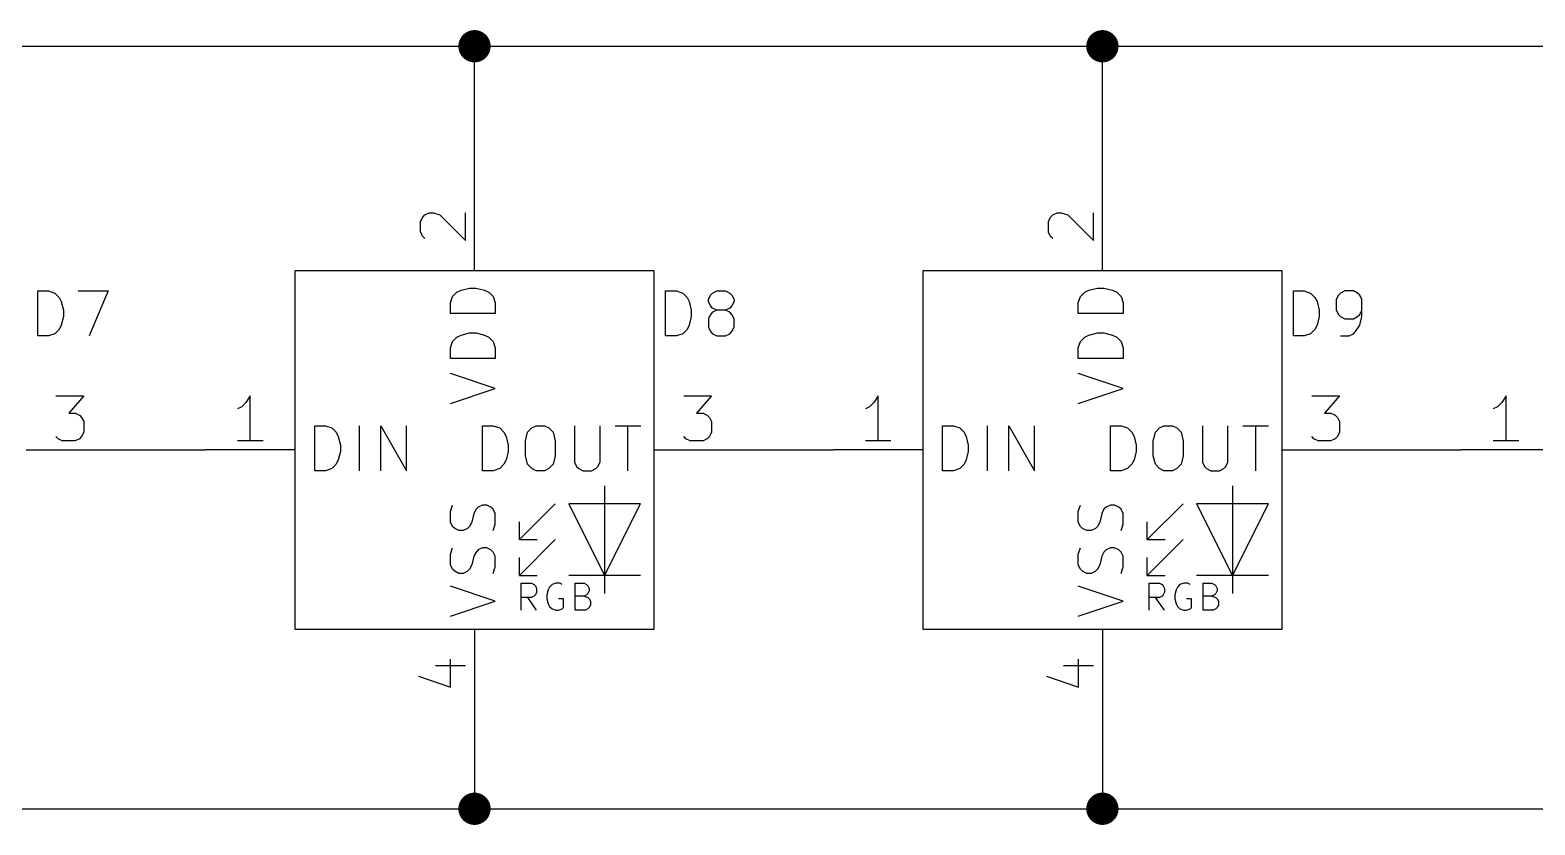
# Model space of a CAD drawing. Extents: x 0.4 to 11.3, y -7.9 to -0.4.
# Drawn here: x 6.005 to 7.682, y -2.418 to -1.532 of the extents above; entities that cross this region are included whole.
import ezdxf

# ---------------------------------------------------------------- set-up
doc = ezdxf.new("R2010")
doc.units = 0
doc.header["$MEASUREMENT"] = 0
for name, color, linetype in [('CYAN2', 4, 'CONTINUOUS'), ('GREEN3', 91, 'CONTINUOUS'), ('LYELLOW', 51, 'CONTINUOUS'), ('RED2', 1, 'CONTINUOUS'), ('RED3', 11, 'CONTINUOUS')]:
    doc.layers.add(name, color=color, linetype=linetype)

msp = doc.modelspace()

# ---------------------------------------------------------------- linework, layer by layer
at = {"layer": 'CYAN2', "linetype": 'CONTINUOUS'}
for p, q in [((6.01309, -1.8728), (6.01309, -1.8228)), ((6.01309, -1.8228), (6.025, -1.8228)), ((6.025, -1.8228), (6.03214, -1.82519)), ((6.03214, -1.82519), (6.03691, -1.82995)), ((6.05833, -1.8228), (6.09167, -1.8228)), ((6.09167, -1.8228), (6.07024, -1.8728)), ((6.47551, -1.82905), (6.48028, -1.82428)), ((6.48028, -1.82428), (6.48504, -1.8219)), ((6.48504, -1.8219), (6.49456, -1.81952)), ((6.49456, -1.81952), (6.5017, -1.81952)), ((6.5017, -1.81952), (6.51122, -1.8219)), ((6.51122, -1.8219), (6.51599, -1.82428)), ((6.51599, -1.82428), (6.52075, -1.82905)), ((6.71309, -1.8728), (6.71309, -1.8228)), ((6.71309, -1.8228), (6.725, -1.8228)), ((6.725, -1.8228), (6.73214, -1.82519)), ((6.73214, -1.82519), (6.73691, -1.82995)), ((6.76072, -1.83233), (6.76309, -1.82757)), ((6.76309, -1.82757), (6.76548, -1.82519)), ((6.76548, -1.82519), (6.77024, -1.8228)), ((6.77024, -1.8228), (6.77976, -1.8228)), ((6.77976, -1.8228), (6.78452, -1.82519)), ((6.78452, -1.82519), (6.78691, -1.82757)), ((6.78691, -1.82757), (6.78929, -1.83233)), ((7.17551, -1.82905), (7.18028, -1.82428)), ((7.18028, -1.82428), (7.18504, -1.8219)), ((7.18504, -1.8219), (7.19456, -1.81952)), ((7.19456, -1.81952), (7.2017, -1.81952)), ((7.2017, -1.81952), (7.21122, -1.8219)), ((7.21122, -1.8219), (7.21599, -1.82428)), ((7.21599, -1.82428), (7.22075, -1.82905)), ((7.41309, -1.8728), (7.41309, -1.8228)), ((7.41309, -1.8228), (7.425, -1.8228)), ((7.425, -1.8228), (7.43214, -1.82519)), ((7.43214, -1.82519), (7.43691, -1.82995)), ((7.46309, -1.82757), (7.46072, -1.83233)), ((7.46548, -1.82519), (7.46309, -1.82757)), ((7.47024, -1.8228), (7.46548, -1.82519)), ((7.47976, -1.8228), (7.47024, -1.8228)), ((7.48452, -1.82519), (7.47976, -1.8228)), ((7.48691, -1.82757), (7.48452, -1.82519)), ((7.48929, -1.83233), (7.48691, -1.82757)), ((6.03691, -1.82995), (6.03929, -1.83471)), ((6.03929, -1.83471), (6.04167, -1.84423)), ((6.04167, -1.84423), (6.04167, -1.85137)), ((6.47313, -1.83619), (6.47551, -1.82905)), ((6.47313, -1.84809), (6.47313, -1.83619)), ((6.52075, -1.82905), (6.52313, -1.83619)), ((6.52313, -1.83619), (6.52313, -1.84809)), ((6.73691, -1.82995), (6.73929, -1.83471)), ((6.73929, -1.83471), (6.74167, -1.84423)), ((6.74167, -1.84423), (6.74167, -1.85137)), ((6.76072, -1.83471), (6.76072, -1.83233)), ((6.76309, -1.83947), (6.76072, -1.83471)), ((6.76548, -1.84185), (6.76309, -1.83947)), ((6.77024, -1.84423), (6.76548, -1.84185)), ((6.77024, -1.84423), (6.76548, -1.84661)), ((6.77976, -1.84423), (6.77024, -1.84423)), ((6.78452, -1.84185), (6.77976, -1.84423)), ((6.78452, -1.84661), (6.77976, -1.84423)), ((6.78691, -1.83947), (6.78452, -1.84185)), ((6.78929, -1.83471), (6.78691, -1.83947)), ((6.78929, -1.83233), (6.78929, -1.83471)), ((7.17313, -1.83619), (7.17551, -1.82905)), ((7.17313, -1.84809), (7.17313, -1.83619)), ((7.22075, -1.82905), (7.22313, -1.83619)), ((7.22313, -1.83619), (7.22313, -1.84809)), ((7.43691, -1.82995), (7.43929, -1.83471)), ((7.43929, -1.83471), (7.44167, -1.84423)), ((7.44167, -1.84423), (7.44167, -1.85137)), ((7.46072, -1.83233), (7.46072, -1.84423)), ((7.46072, -1.84423), (7.46309, -1.849)), ((7.48691, -1.849), (7.48929, -1.84423)), ((7.48929, -1.85137), (7.48929, -1.83233)), ((6.03929, -1.8609), (6.03691, -1.86566)), ((6.04167, -1.85137), (6.03929, -1.8609)), ((6.52313, -1.84809), (6.47313, -1.84809)), ((6.73929, -1.8609), (6.73691, -1.86566)), ((6.74167, -1.85137), (6.73929, -1.8609)), ((6.76309, -1.849), (6.76072, -1.85376)), ((6.76072, -1.85376), (6.76072, -1.86328)), ((6.76548, -1.84661), (6.76309, -1.849)), ((6.78691, -1.849), (6.78452, -1.84661)), ((6.78929, -1.85376), (6.78691, -1.849)), ((6.78929, -1.86328), (6.78929, -1.85376)), ((7.22313, -1.84809), (7.17313, -1.84809)), ((7.43929, -1.8609), (7.43691, -1.86566)), ((7.44167, -1.85137), (7.43929, -1.8609)), ((7.46309, -1.849), (7.46548, -1.85137)), ((7.46548, -1.85137), (7.47024, -1.85376)), ((7.47024, -1.85376), (7.47976, -1.85376)), ((7.47976, -1.85376), (7.48452, -1.85137)), ((7.48214, -1.86804), (7.48691, -1.8609)), ((7.48452, -1.85137), (7.48691, -1.849)), ((7.48691, -1.8609), (7.48929, -1.85137)), ((6.025, -1.8728), (6.01309, -1.8728)), ((6.03214, -1.87043), (6.025, -1.8728)), ((6.03691, -1.86566), (6.03214, -1.87043)), ((6.47551, -1.87905), (6.48028, -1.87428)), ((6.48028, -1.87428), (6.48504, -1.8719)), ((6.48504, -1.8719), (6.49456, -1.86952)), ((6.49456, -1.86952), (6.5017, -1.86952)), ((6.5017, -1.86952), (6.51122, -1.8719)), ((6.51122, -1.8719), (6.51599, -1.87428)), ((6.51599, -1.87428), (6.52075, -1.87905)), ((6.725, -1.8728), (6.71309, -1.8728)), ((6.73214, -1.87043), (6.725, -1.8728)), ((6.73691, -1.86566), (6.73214, -1.87043)), ((6.76072, -1.86328), (6.76309, -1.86804)), ((6.76309, -1.86804), (6.76548, -1.87043)), ((6.76548, -1.87043), (6.77024, -1.8728)), ((6.77024, -1.8728), (6.77976, -1.8728)), ((6.77976, -1.8728), (6.78452, -1.87043)), ((6.78452, -1.87043), (6.78691, -1.86804)), ((6.78691, -1.86804), (6.78929, -1.86328)), ((7.17551, -1.87905), (7.18028, -1.87428)), ((7.18028, -1.87428), (7.18504, -1.8719)), ((7.18504, -1.8719), (7.19456, -1.86952)), ((7.19456, -1.86952), (7.2017, -1.86952)), ((7.2017, -1.86952), (7.21122, -1.8719)), ((7.21122, -1.8719), (7.21599, -1.87428)), ((7.21599, -1.87428), (7.22075, -1.87905)), ((7.425, -1.8728), (7.41309, -1.8728)), ((7.43214, -1.87043), (7.425, -1.8728)), ((7.43691, -1.86566), (7.43214, -1.87043)), ((7.46548, -1.8728), (7.475, -1.8728)), ((7.475, -1.8728), (7.47976, -1.87043)), ((7.47976, -1.87043), (7.48214, -1.86804)), ((6.47313, -1.88619), (6.47551, -1.87905)), ((6.47313, -1.89809), (6.47313, -1.88619)), ((6.52075, -1.87905), (6.52313, -1.88619)), ((6.52313, -1.88619), (6.52313, -1.89809)), ((7.17313, -1.88619), (7.17551, -1.87905)), ((7.17313, -1.89809), (7.17313, -1.88619)), ((7.22075, -1.87905), (7.22313, -1.88619)), ((7.22313, -1.88619), (7.22313, -1.89809)), ((6.52313, -1.89809), (6.47313, -1.89809)), ((7.22313, -1.89809), (7.17313, -1.89809)), ((6.52313, -1.93143), (6.47313, -1.91476)), ((7.22313, -1.93143), (7.17313, -1.91476)), ((6.47313, -1.94809), (6.52313, -1.93143)), ((7.17313, -1.94809), (7.22313, -1.93143)), ((6.3219, -2.02313), (6.3219, -1.97313)), ((6.3219, -1.97313), (6.33381, -1.97313)), ((6.33381, -1.97313), (6.34095, -1.97551)), ((6.34095, -1.97551), (6.34571, -1.98028)), ((6.3719, -2.02313), (6.3719, -1.97313)), ((6.39571, -2.02313), (6.39571, -1.97313)), ((6.39571, -1.97313), (6.42428, -2.02313)), ((6.42428, -2.02313), (6.42428, -1.97313)), ((6.50904, -2.02313), (6.50904, -1.97313)), ((6.50904, -1.97313), (6.52095, -1.97313)), ((6.52095, -1.97313), (6.52809, -1.97551)), ((6.52809, -1.97551), (6.53285, -1.98028)), ((6.55904, -1.98028), (6.56381, -1.97551)), ((6.56381, -1.97551), (6.56857, -1.97313)), ((6.56857, -1.97313), (6.57809, -1.97313)), ((6.57809, -1.97313), (6.58285, -1.97551)), ((6.58285, -1.97551), (6.58761, -1.98028)), ((6.61143, -1.97313), (6.61143, -2.01361)), ((6.64, -2.01361), (6.64, -1.97313)), ((6.65667, -1.97313), (6.68524, -1.97313)), ((6.67095, -2.02313), (6.67095, -1.97313)), ((7.0219, -2.02313), (7.0219, -1.97313)), ((7.0219, -1.97313), (7.03381, -1.97313)), ((7.03381, -1.97313), (7.04095, -1.97551)), ((7.04095, -1.97551), (7.04571, -1.98028)), ((7.0719, -2.02313), (7.0719, -1.97313)), ((7.09571, -2.02313), (7.09571, -1.97313)), ((7.09571, -1.97313), (7.12428, -2.02313)), ((7.12428, -2.02313), (7.12428, -1.97313)), ((7.20904, -2.02313), (7.20904, -1.97313)), ((7.20904, -1.97313), (7.22095, -1.97313)), ((7.22095, -1.97313), (7.22809, -1.97551)), ((7.22809, -1.97551), (7.23285, -1.98028)), ((7.25904, -1.98028), (7.26381, -1.97551)), ((7.26381, -1.97551), (7.26857, -1.97313)), ((7.26857, -1.97313), (7.27809, -1.97313)), ((7.27809, -1.97313), (7.28285, -1.97551)), ((7.28285, -1.97551), (7.28761, -1.98028)), ((7.31143, -1.97313), (7.31143, -2.01361)), ((7.34, -2.01361), (7.34, -1.97313)), ((7.35667, -1.97313), (7.38524, -1.97313)), ((7.37095, -2.02313), (7.37095, -1.97313)), ((6.34571, -1.98028), (6.34809, -1.98504)), ((6.34809, -1.98504), (6.35047, -1.99456)), ((6.35047, -1.99456), (6.35047, -2.0017)), ((6.53285, -1.98028), (6.53524, -1.98504)), ((6.53524, -1.98504), (6.53761, -1.99456)), ((6.53761, -1.99456), (6.53761, -2.0017)), ((6.55667, -1.9898), (6.55904, -1.98028)), ((6.55667, -2.00646), (6.55667, -1.9898)), ((6.58761, -1.98028), (6.59, -1.9898)), ((6.59, -1.9898), (6.59, -2.00646)), ((7.04571, -1.98028), (7.04809, -1.98504)), ((7.04809, -1.98504), (7.05047, -1.99456)), ((7.05047, -1.99456), (7.05047, -2.0017)), ((7.23285, -1.98028), (7.23524, -1.98504)), ((7.23524, -1.98504), (7.23761, -1.99456)), ((7.23761, -1.99456), (7.23761, -2.0017)), ((7.25667, -1.9898), (7.25904, -1.98028)), ((7.25667, -2.00646), (7.25667, -1.9898)), ((7.28761, -1.98028), (7.29, -1.9898)), ((7.29, -1.9898), (7.29, -2.00646)), ((6.34809, -2.01122), (6.34571, -2.01599)), ((6.35047, -2.0017), (6.34809, -2.01122)), ((6.53524, -2.01122), (6.53285, -2.01599)), ((6.53761, -2.0017), (6.53524, -2.01122)), ((6.55904, -2.01599), (6.55667, -2.00646)), ((6.59, -2.00646), (6.58761, -2.01599)), ((7.04809, -2.01122), (7.04571, -2.01599)), ((7.05047, -2.0017), (7.04809, -2.01122)), ((7.23524, -2.01122), (7.23285, -2.01599)), ((7.23761, -2.0017), (7.23524, -2.01122)), ((7.25904, -2.01599), (7.25667, -2.00646)), ((7.29, -2.00646), (7.28761, -2.01599)), ((6.33381, -2.02313), (6.3219, -2.02313)), ((6.34095, -2.02075), (6.33381, -2.02313)), ((6.34571, -2.01599), (6.34095, -2.02075)), ((6.52095, -2.02313), (6.50904, -2.02313)), ((6.52809, -2.02075), (6.52095, -2.02313)), ((6.53285, -2.01599), (6.52809, -2.02075)), ((6.56381, -2.02075), (6.55904, -2.01599)), ((6.56857, -2.02313), (6.56381, -2.02075)), ((6.57809, -2.02313), (6.56857, -2.02313)), ((6.58285, -2.02075), (6.57809, -2.02313)), ((6.58761, -2.01599), (6.58285, -2.02075)), ((6.61143, -2.01361), (6.61381, -2.01837)), ((6.61381, -2.01837), (6.61619, -2.02075)), ((6.61619, -2.02075), (6.62095, -2.02313)), ((6.62095, -2.02313), (6.63047, -2.02313)), ((6.63047, -2.02313), (6.63524, -2.02075)), ((6.63524, -2.02075), (6.63762, -2.01837)), ((6.63762, -2.01837), (6.64, -2.01361)), ((7.03381, -2.02313), (7.0219, -2.02313)), ((7.04095, -2.02075), (7.03381, -2.02313)), ((7.04571, -2.01599), (7.04095, -2.02075)), ((7.22095, -2.02313), (7.20904, -2.02313)), ((7.22809, -2.02075), (7.22095, -2.02313)), ((7.23285, -2.01599), (7.22809, -2.02075)), ((7.26381, -2.02075), (7.25904, -2.01599)), ((7.26857, -2.02313), (7.26381, -2.02075)), ((7.27809, -2.02313), (7.26857, -2.02313)), ((7.28285, -2.02075), (7.27809, -2.02313)), ((7.28761, -2.01599), (7.28285, -2.02075)), ((7.31143, -2.01361), (7.31381, -2.01837)), ((7.31381, -2.01837), (7.31619, -2.02075)), ((7.31619, -2.02075), (7.32095, -2.02313)), ((7.32095, -2.02313), (7.33047, -2.02313)), ((7.33047, -2.02313), (7.33524, -2.02075)), ((7.33524, -2.02075), (7.33762, -2.01837)), ((7.33762, -2.01837), (7.34, -2.01361)), ((6.47313, -2.06857), (6.47551, -2.06143)), ((6.50885, -2.06143), (6.50408, -2.06381)), ((6.51361, -2.06143), (6.50885, -2.06143)), ((6.51837, -2.06381), (6.51361, -2.06143)), ((7.17313, -2.06857), (7.17551, -2.06143)), ((7.20885, -2.06143), (7.20408, -2.06381)), ((7.21361, -2.06143), (7.20885, -2.06143)), ((7.21837, -2.06381), (7.21361, -2.06143)), ((6.47313, -2.08047), (6.47313, -2.06857)), ((6.49932, -2.07095), (6.49694, -2.08047)), ((6.5017, -2.06619), (6.49932, -2.07095)), ((6.50408, -2.06381), (6.5017, -2.06619)), ((6.52075, -2.06619), (6.51837, -2.06381)), ((6.52313, -2.07095), (6.52075, -2.06619)), ((6.52313, -2.08285), (6.52313, -2.07095)), ((7.17313, -2.08047), (7.17313, -2.06857)), ((7.19932, -2.07095), (7.19694, -2.08047)), ((7.2017, -2.06619), (7.19932, -2.07095)), ((7.20408, -2.06381), (7.2017, -2.06619)), ((7.22075, -2.06619), (7.21837, -2.06381)), ((7.22313, -2.07095), (7.22075, -2.06619)), ((7.22313, -2.08285), (7.22313, -2.07095)), ((6.47551, -2.08524), (6.47313, -2.08047)), ((6.47789, -2.08762), (6.47551, -2.08524)), ((6.48265, -2.09), (6.47789, -2.08762)), ((6.48742, -2.09), (6.48265, -2.09)), ((6.49218, -2.08762), (6.48742, -2.09)), ((6.49456, -2.08524), (6.49218, -2.08762)), ((6.49694, -2.08047), (6.49456, -2.08524)), ((6.52075, -2.09), (6.52313, -2.08285)), ((7.17551, -2.08524), (7.17313, -2.08047)), ((7.17789, -2.08762), (7.17551, -2.08524)), ((7.18265, -2.09), (7.17789, -2.08762)), ((7.18742, -2.09), (7.18265, -2.09)), ((7.19218, -2.08762), (7.18742, -2.09)), ((7.19456, -2.08524), (7.19218, -2.08762)), ((7.19694, -2.08047), (7.19456, -2.08524)), ((7.22075, -2.09), (7.22313, -2.08285)), ((6.47313, -2.11619), (6.47551, -2.10904)), ((6.50408, -2.11143), (6.5017, -2.11381)), ((6.50885, -2.10904), (6.50408, -2.11143)), ((6.51361, -2.10904), (6.50885, -2.10904)), ((6.51837, -2.11143), (6.51361, -2.10904)), ((6.52075, -2.11381), (6.51837, -2.11143)), ((7.17313, -2.11619), (7.17551, -2.10904)), ((7.20408, -2.11143), (7.2017, -2.11381)), ((7.20885, -2.10904), (7.20408, -2.11143)), ((7.21361, -2.10904), (7.20885, -2.10904)), ((7.21837, -2.11143), (7.21361, -2.10904)), ((7.22075, -2.11381), (7.21837, -2.11143)), ((6.47313, -2.12809), (6.47313, -2.11619)), ((6.47551, -2.13285), (6.47313, -2.12809)), ((6.49694, -2.12809), (6.49456, -2.13285)), ((6.49932, -2.11857), (6.49694, -2.12809)), ((6.5017, -2.11381), (6.49932, -2.11857)), ((6.52313, -2.11857), (6.52075, -2.11381)), ((6.52075, -2.13761), (6.52313, -2.13047)), ((6.52313, -2.13047), (6.52313, -2.11857)), ((7.17313, -2.12809), (7.17313, -2.11619)), ((7.17551, -2.13285), (7.17313, -2.12809)), ((7.19694, -2.12809), (7.19456, -2.13285)), ((7.19932, -2.11857), (7.19694, -2.12809)), ((7.2017, -2.11381), (7.19932, -2.11857)), ((7.22313, -2.11857), (7.22075, -2.11381)), ((7.22075, -2.13761), (7.22313, -2.13047)), ((7.22313, -2.13047), (7.22313, -2.11857)), ((6.47789, -2.13524), (6.47551, -2.13285)), ((6.48265, -2.13761), (6.47789, -2.13524)), ((6.48742, -2.13761), (6.48265, -2.13761)), ((6.49218, -2.13524), (6.48742, -2.13761)), ((6.49456, -2.13285), (6.49218, -2.13524)), ((7.17789, -2.13524), (7.17551, -2.13285)), ((7.18265, -2.13761), (7.17789, -2.13524)), ((7.18742, -2.13761), (7.18265, -2.13761)), ((7.19218, -2.13524), (7.18742, -2.13761)), ((7.19456, -2.13285), (7.19218, -2.13524)), ((6.52313, -2.16857), (6.47313, -2.1519)), ((7.22313, -2.16857), (7.17313, -2.1519)), ((6.47313, -2.18524), (6.52313, -2.16857)), ((7.17313, -2.18524), (7.22313, -2.16857))]:
    msp.add_line(p, q, dxfattribs=at)
at = {"layer": 'GREEN3', "linetype": 'CONTINUOUS'}
for p, q in [((5.8, -1.55), (6.5, -1.55)), ((6.5, -1.7), (6.5, -1.55)), ((6.5, -1.55), (7.2, -1.55)), ((7.2, -1.7), (7.2, -1.55)), ((7.2, -1.55), (7.9, -1.55)), ((6.1, -2), (6.2, -2)), ((6.8, -2), (6.9, -2)), ((7.5, -2), (7.6, -2)), ((6.5, -2.3), (6.5, -2.4)), ((7.2, -2.3), (7.2, -2.4)), ((5.8, -2.4), (6.5, -2.4)), ((6.5, -2.4), (7.2, -2.4)), ((7.2, -2.4), (7.9, -2.4))]:
    msp.add_line(p, q, dxfattribs=at)
at = {"layer": 'GREEN3', "const_width": 0.018}
for points in [[(6.491, -1.55, 1), (6.509, -1.55, 1)], [(7.191, -1.55, 1), (7.209, -1.55, 1)], [(6.491, -2.4, 1), (6.509, -2.4, 1)], [(7.191, -2.4, 1), (7.209, -2.4, 1)]]:
    msp.add_lwpolyline(points, format="xyb", close=True, dxfattribs=at)
at = {"layer": 'LYELLOW', "linetype": 'CONTINUOUS'}
for p, q in [((6.3, -2.2), (6.3, -1.8)), ((6.3, -1.8), (6.7, -1.8)), ((6.7, -1.8), (6.7, -2.2)), ((7, -2.2), (7, -1.8)), ((7, -1.8), (7.4, -1.8)), ((7.4, -1.8), (7.4, -2.2)), ((6.7, -2.2), (6.3, -2.2)), ((7.4, -2.2), (7, -2.2))]:
    msp.add_line(p, q, dxfattribs=at)
at = {"layer": 'RED2', "linetype": 'CONTINUOUS'}
for p, q in [((6.5, -1.8), (6.5, -1.7)), ((7.2, -1.8), (7.2, -1.7)), ((6.3, -2.2), (6.3, -1.8)), ((6.3, -1.8), (6.7, -1.8)), ((6.7, -1.8), (6.7, -2.2)), ((7, -2.2), (7, -1.8)), ((7, -1.8), (7.4, -1.8)), ((7.4, -1.8), (7.4, -2.2)), ((6, -2), (6.1, -2)), ((6.3, -2), (6.2, -2)), ((6.7, -2), (6.8, -2)), ((7, -2), (6.9, -2)), ((7.4, -2), (7.5, -2)), ((7.7, -2), (7.6, -2)), ((6.645, -2.04), (6.645, -2.14)), ((7.345, -2.04), (7.345, -2.14)), ((6.59, -2.06), (6.55, -2.1)), ((6.685, -2.06), (6.605, -2.06)), ((6.605, -2.06), (6.645, -2.14)), ((6.645, -2.14), (6.685, -2.06)), ((7.29, -2.06), (7.25, -2.1)), ((7.385, -2.06), (7.305, -2.06)), ((7.305, -2.06), (7.345, -2.14)), ((7.345, -2.14), (7.385, -2.06)), ((6.55, -2.1), (6.55, -2.08)), ((7.25, -2.1), (7.25, -2.08)), ((6.55, -2.1), (6.57, -2.1)), ((6.59, -2.1), (6.55, -2.14)), ((7.25, -2.1), (7.27, -2.1)), ((7.29, -2.1), (7.25, -2.14)), ((6.55, -2.14), (6.55, -2.12)), ((7.25, -2.14), (7.25, -2.12)), ((6.55, -2.14), (6.57, -2.14)), ((6.685, -2.14), (6.605, -2.14)), ((6.645, -2.14), (6.645, -2.16)), ((7.25, -2.14), (7.27, -2.14)), ((7.385, -2.14), (7.305, -2.14)), ((7.345, -2.14), (7.345, -2.16)), ((6.55214, -2.17869), (6.55214, -2.14869)), ((6.55214, -2.14869), (6.56357, -2.14869)), ((6.56357, -2.14869), (6.56643, -2.15011)), ((6.56643, -2.16297), (6.56357, -2.1644)), ((6.56643, -2.15011), (6.56785, -2.15154)), ((6.56785, -2.16154), (6.56643, -2.16297)), ((6.56785, -2.15154), (6.56928, -2.1544)), ((6.56928, -2.15869), (6.56785, -2.16154)), ((6.56928, -2.1544), (6.56928, -2.15869)), ((6.58214, -2.15583), (6.58071, -2.16154)), ((6.58071, -2.16154), (6.58071, -2.16583)), ((6.58357, -2.15297), (6.58214, -2.15583)), ((6.58643, -2.15011), (6.58357, -2.15297)), ((6.59071, -2.14869), (6.58643, -2.15011)), ((6.595, -2.14869), (6.59071, -2.14869)), ((6.59785, -2.15011), (6.595, -2.14869)), ((6.61214, -2.17869), (6.61214, -2.14869)), ((6.61214, -2.14869), (6.62214, -2.14869)), ((6.62214, -2.16297), (6.61214, -2.16297)), ((6.62214, -2.14869), (6.625, -2.15011)), ((6.625, -2.16154), (6.62214, -2.16297)), ((6.62214, -2.16297), (6.62643, -2.1644)), ((6.625, -2.15011), (6.62643, -2.15154)), ((6.62643, -2.16011), (6.625, -2.16154)), ((6.62643, -2.15154), (6.62785, -2.1544)), ((6.62785, -2.15726), (6.62643, -2.16011)), ((6.62785, -2.1544), (6.62785, -2.15726)), ((7.25214, -2.17869), (7.25214, -2.14869)), ((7.25214, -2.14869), (7.26357, -2.14869)), ((7.26357, -2.14869), (7.26643, -2.15011)), ((7.26643, -2.16297), (7.26357, -2.1644)), ((7.26643, -2.15011), (7.26785, -2.15154)), ((7.26785, -2.16154), (7.26643, -2.16297)), ((7.26785, -2.15154), (7.26928, -2.1544)), ((7.26928, -2.15869), (7.26785, -2.16154)), ((7.26928, -2.1544), (7.26928, -2.15869)), ((7.28214, -2.15583), (7.28071, -2.16154)), ((7.28071, -2.16154), (7.28071, -2.16583)), ((7.28357, -2.15297), (7.28214, -2.15583)), ((7.28643, -2.15011), (7.28357, -2.15297)), ((7.29071, -2.14869), (7.28643, -2.15011)), ((7.295, -2.14869), (7.29071, -2.14869)), ((7.29785, -2.15011), (7.295, -2.14869)), ((7.31214, -2.17869), (7.31214, -2.14869)), ((7.31214, -2.14869), (7.32214, -2.14869)), ((7.32214, -2.16297), (7.31214, -2.16297)), ((7.32214, -2.14869), (7.325, -2.15011)), ((7.325, -2.16154), (7.32214, -2.16297)), ((7.32214, -2.16297), (7.32643, -2.1644)), ((7.325, -2.15011), (7.32643, -2.15154)), ((7.32643, -2.16011), (7.325, -2.16154)), ((7.32643, -2.15154), (7.32785, -2.1544)), ((7.32785, -2.15726), (7.32643, -2.16011)), ((7.32785, -2.1544), (7.32785, -2.15726)), ((6.56357, -2.1644), (6.55214, -2.1644)), ((6.56928, -2.17869), (6.55928, -2.1644)), ((6.58071, -2.16583), (6.58214, -2.17154)), ((6.58214, -2.17154), (6.58357, -2.1744)), ((6.58357, -2.1744), (6.58643, -2.17726)), ((6.58643, -2.17726), (6.59071, -2.17869)), ((6.59071, -2.17869), (6.59357, -2.17869)), ((6.59928, -2.16583), (6.59357, -2.16583)), ((6.59357, -2.17869), (6.59785, -2.17726)), ((6.59785, -2.17726), (6.59928, -2.17583)), ((6.59928, -2.17583), (6.59928, -2.16583)), ((6.62357, -2.17869), (6.61214, -2.17869)), ((6.62643, -2.17726), (6.62357, -2.17869)), ((6.62643, -2.1644), (6.62785, -2.16583)), ((6.62785, -2.17583), (6.62643, -2.17726)), ((6.62785, -2.16583), (6.62928, -2.16869)), ((6.62928, -2.17297), (6.62785, -2.17583)), ((6.62928, -2.16869), (6.62928, -2.17297)), ((7.26357, -2.1644), (7.25214, -2.1644)), ((7.26928, -2.17869), (7.25928, -2.1644)), ((7.28071, -2.16583), (7.28214, -2.17154)), ((7.28214, -2.17154), (7.28357, -2.1744)), ((7.28357, -2.1744), (7.28643, -2.17726)), ((7.28643, -2.17726), (7.29071, -2.17869)), ((7.29071, -2.17869), (7.29357, -2.17869)), ((7.29928, -2.16583), (7.29357, -2.16583)), ((7.29357, -2.17869), (7.29785, -2.17726)), ((7.29785, -2.17726), (7.29928, -2.17583)), ((7.29928, -2.17583), (7.29928, -2.16583)), ((7.32357, -2.17869), (7.31214, -2.17869)), ((7.32643, -2.17726), (7.32357, -2.17869)), ((7.32643, -2.1644), (7.32785, -2.16583)), ((7.32785, -2.17583), (7.32643, -2.17726)), ((7.32785, -2.16583), (7.32928, -2.16869)), ((7.32928, -2.17297), (7.32785, -2.17583)), ((7.32928, -2.16869), (7.32928, -2.17297)), ((6.7, -2.2), (6.3, -2.2)), ((6.5, -2.2), (6.5, -2.3)), ((7.4, -2.2), (7, -2.2)), ((7.2, -2.2), (7.2, -2.3))]:
    msp.add_line(p, q, dxfattribs=at)
at = {"layer": 'RED3', "linetype": 'CONTINUOUS'}
for p, q in [((6.43988, -1.74523), (6.44226, -1.74047)), ((6.44226, -1.74047), (6.44464, -1.73809)), ((6.44464, -1.73809), (6.4494, -1.73571)), ((6.4494, -1.73571), (6.45417, -1.73571)), ((6.45417, -1.73571), (6.46131, -1.73809)), ((6.46131, -1.73809), (6.48988, -1.76666)), ((6.48988, -1.76666), (6.48988, -1.73571)), ((7.13988, -1.74523), (7.14226, -1.74047)), ((7.14226, -1.74047), (7.14464, -1.73809)), ((7.14464, -1.73809), (7.1494, -1.73571)), ((7.1494, -1.73571), (7.15417, -1.73571)), ((7.15417, -1.73571), (7.16131, -1.73809)), ((7.16131, -1.73809), (7.18988, -1.76666)), ((7.18988, -1.76666), (7.18988, -1.73571)), ((6.43988, -1.75714), (6.43988, -1.74523)), ((6.44226, -1.7619), (6.43988, -1.75714)), ((7.13988, -1.75714), (7.13988, -1.74523)), ((7.14226, -1.7619), (7.13988, -1.75714)), ((6.44464, -1.76428), (6.44226, -1.7619)), ((7.14464, -1.76428), (7.14226, -1.7619)), ((6.03333, -1.93988), (6.06429, -1.93988)), ((6.06429, -1.93988), (6.04762, -1.95893)), ((6.25, -1.93988), (6.24524, -1.94702)), ((6.25, -1.98988), (6.25, -1.93988)), ((6.73333, -1.93988), (6.76429, -1.93988)), ((6.76429, -1.93988), (6.74762, -1.95893)), ((6.95, -1.93988), (6.94524, -1.94702)), ((6.95, -1.98988), (6.95, -1.93988)), ((7.43333, -1.93988), (7.46429, -1.93988)), ((7.46429, -1.93988), (7.44762, -1.95893)), ((7.65, -1.93988), (7.64524, -1.94702)), ((7.65, -1.98988), (7.65, -1.93988)), ((6.04762, -1.95893), (6.05476, -1.95893)), ((6.05476, -1.95893), (6.05952, -1.96131)), ((6.05952, -1.96131), (6.06191, -1.96369)), ((6.24048, -1.95178), (6.23572, -1.95417)), ((6.24524, -1.94702), (6.24048, -1.95178)), ((6.74762, -1.95893), (6.75476, -1.95893)), ((6.75476, -1.95893), (6.75952, -1.96131)), ((6.75952, -1.96131), (6.76191, -1.96369)), ((6.94048, -1.95178), (6.93572, -1.95417)), ((6.94524, -1.94702), (6.94048, -1.95178)), ((7.44762, -1.95893), (7.45476, -1.95893)), ((7.45476, -1.95893), (7.45952, -1.96131)), ((7.45952, -1.96131), (7.46191, -1.96369)), ((7.64048, -1.95178), (7.63572, -1.95417)), ((7.64524, -1.94702), (7.64048, -1.95178)), ((6.06191, -1.96369), (6.06429, -1.96845)), ((6.06429, -1.96845), (6.06429, -1.98035)), ((6.76191, -1.96369), (6.76429, -1.96845)), ((6.76429, -1.96845), (6.76429, -1.98035)), ((7.46191, -1.96369), (7.46429, -1.96845)), ((7.46429, -1.96845), (7.46429, -1.98035)), ((6.03572, -1.9875), (6.03333, -1.98512)), ((6.04048, -1.98988), (6.03572, -1.9875)), ((6.05476, -1.98988), (6.04048, -1.98988)), ((6.05952, -1.9875), (6.05476, -1.98988)), ((6.06191, -1.98512), (6.05952, -1.9875)), ((6.06429, -1.98035), (6.06191, -1.98512)), ((6.26429, -1.98988), (6.23572, -1.98988)), ((6.73572, -1.9875), (6.73333, -1.98512)), ((6.74048, -1.98988), (6.73572, -1.9875)), ((6.75476, -1.98988), (6.74048, -1.98988)), ((6.75952, -1.9875), (6.75476, -1.98988)), ((6.76191, -1.98512), (6.75952, -1.9875)), ((6.76429, -1.98035), (6.76191, -1.98512)), ((6.96429, -1.98988), (6.93572, -1.98988)), ((7.43572, -1.9875), (7.43333, -1.98512)), ((7.44048, -1.98988), (7.43572, -1.9875)), ((7.45476, -1.98988), (7.44048, -1.98988)), ((7.45952, -1.9875), (7.45476, -1.98988)), ((7.46191, -1.98512), (7.45952, -1.9875)), ((7.46429, -1.98035), (7.46191, -1.98512)), ((7.66429, -1.98988), (7.63572, -1.98988)), ((6.45655, -2.24047), (6.48988, -2.24047)), ((6.47321, -2.26428), (6.47321, -2.23333)), ((7.15655, -2.24047), (7.18988, -2.24047)), ((7.17321, -2.26428), (7.17321, -2.23333)), ((6.4375, -2.25238), (6.47321, -2.26428)), ((7.1375, -2.25238), (7.17321, -2.26428))]:
    msp.add_line(p, q, dxfattribs=at)

doc.saveas('drawing.dxf')
